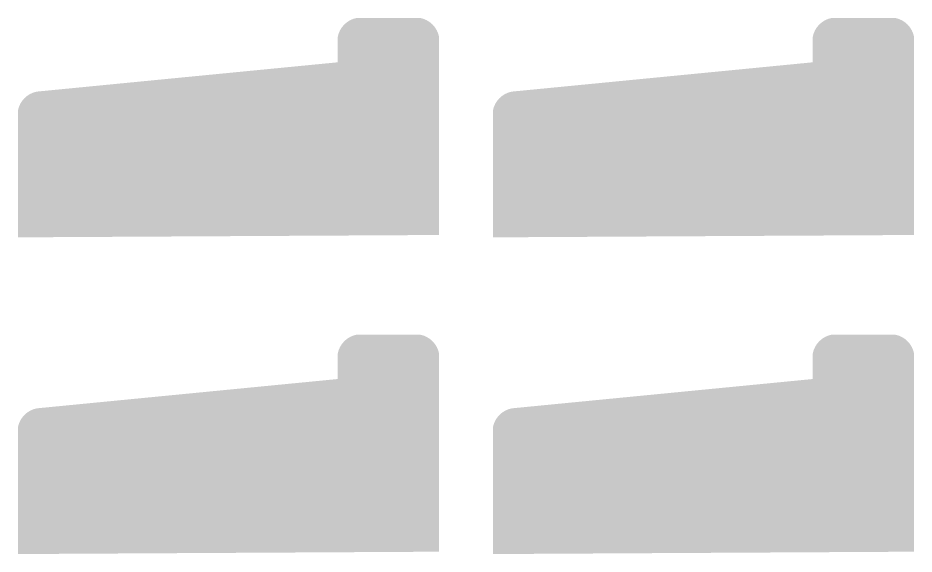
# Model space of a CAD drawing. Header units: inches. Extents: x -152 to 670, y -609 to 902.
# Drawn here: x 46.89 to 80.85, y 881.55 to 901.86 of the extents above; entities that cross this region are included whole.
import ezdxf

# ---------------------------------------------------------------- set-up
doc = ezdxf.new("R2010")
doc.units = ezdxf.units.IN
doc.header["$MEASUREMENT"] = 0
doc.layers.add('Layer 1', color=7, linetype='Continuous')

msp = doc.modelspace()

# ---------------------------------------------------------------- hatches: boundary and pattern name
at = {"layer": 'Layer 1', "true_color": 0xc4c9ba}
h = msp.add_hatch(color=9, dxfattribs=at)
h.dxf.hatch_style = 2
edge = h.paths.add_edge_path()
edge.add_spline(control_points=[(46.893, 893.548), (46.893, 893.548), (46.893, 898.348), (46.893, 898.348), (46.961, 898.714), (47.247, 899), (47.613, 899.068), (47.613, 899.068), (59.012, 900.178), (59.012, 900.178), (59.012, 900.178), (59.012, 901.138), (59.012, 901.138), (59.081, 901.503), (59.367, 901.79), (59.732, 901.858), (59.732, 901.858), (62.133, 901.858), (62.133, 901.858), (62.498, 901.79), (62.785, 901.503), (62.853, 901.138), (62.853, 901.138), (62.853, 893.638), (62.853, 893.638), (62.853, 893.638), (46.893, 893.548), (46.893, 893.548)], knot_values=[0, 0, 0, 0, 0.352778, 0.352778, 0.352778, 0.705556, 0.705556, 0.705556, 1.058333, 1.058333, 1.058333, 1.411111, 1.411111, 1.411111, 1.763889, 1.763889, 1.763889, 2.116667, 2.116667, 2.116667, 2.469444, 2.469444, 2.469444, 2.822222, 2.822222, 2.822222, 3.175, 3.175, 3.175, 3.175], degree=3, periodic=0)
edge.add_line((46.893, 893.548), (46.893, 893.548))
h = msp.add_hatch(color=9, dxfattribs=at)
h.dxf.hatch_style = 2
edge = h.paths.add_edge_path()
edge.add_spline(control_points=[(64.893, 893.548), (64.893, 893.548), (64.893, 898.348), (64.893, 898.348), (64.961, 898.714), (65.247, 899), (65.613, 899.068), (65.613, 899.068), (77.013, 900.178), (77.013, 900.178), (77.013, 900.178), (77.013, 901.138), (77.013, 901.138), (77.081, 901.503), (77.367, 901.79), (77.733, 901.858), (77.733, 901.858), (80.134, 901.858), (80.134, 901.858), (80.499, 901.79), (80.785, 901.503), (80.853, 901.138), (80.853, 901.138), (80.853, 893.638), (80.853, 893.638), (80.853, 893.638), (64.893, 893.548), (64.893, 893.548)], knot_values=[0, 0, 0, 0, 0.352778, 0.352778, 0.352778, 0.705556, 0.705556, 0.705556, 1.058333, 1.058333, 1.058333, 1.411111, 1.411111, 1.411111, 1.763889, 1.763889, 1.763889, 2.116667, 2.116667, 2.116667, 2.469444, 2.469444, 2.469444, 2.822222, 2.822222, 2.822222, 3.175, 3.175, 3.175, 3.175], degree=3, periodic=0)
edge.add_line((64.893, 893.548), (64.893, 893.548))
h = msp.add_hatch(color=9, dxfattribs=at)
h.dxf.hatch_style = 2
edge = h.paths.add_edge_path()
edge.add_spline(control_points=[(46.893, 881.554), (46.893, 881.554), (46.893, 886.353), (46.893, 886.353), (46.961, 886.719), (47.247, 887.005), (47.613, 887.073), (47.613, 887.073), (59.012, 888.183), (59.012, 888.183), (59.012, 888.183), (59.012, 889.144), (59.012, 889.144), (59.081, 889.509), (59.367, 889.796), (59.732, 889.864), (59.732, 889.864), (62.133, 889.864), (62.133, 889.864), (62.498, 889.796), (62.785, 889.509), (62.853, 889.144), (62.853, 889.144), (62.853, 881.644), (62.853, 881.644), (62.853, 881.644), (46.893, 881.554), (46.893, 881.554)], knot_values=[0, 0, 0, 0, 0.352778, 0.352778, 0.352778, 0.705556, 0.705556, 0.705556, 1.058333, 1.058333, 1.058333, 1.411111, 1.411111, 1.411111, 1.763889, 1.763889, 1.763889, 2.116667, 2.116667, 2.116667, 2.469444, 2.469444, 2.469444, 2.822222, 2.822222, 2.822222, 3.175, 3.175, 3.175, 3.175], degree=3, periodic=0)
edge.add_line((46.893, 881.554), (46.893, 881.554))
h = msp.add_hatch(color=9, dxfattribs=at)
h.dxf.hatch_style = 2
edge = h.paths.add_edge_path()
edge.add_spline(control_points=[(64.893, 881.554), (64.893, 881.554), (64.893, 886.353), (64.893, 886.353), (64.961, 886.719), (65.247, 887.005), (65.613, 887.073), (65.613, 887.073), (77.013, 888.183), (77.013, 888.183), (77.013, 888.183), (77.013, 889.144), (77.013, 889.144), (77.081, 889.509), (77.367, 889.796), (77.733, 889.864), (77.733, 889.864), (80.134, 889.864), (80.134, 889.864), (80.499, 889.796), (80.785, 889.509), (80.853, 889.144), (80.853, 889.144), (80.853, 881.644), (80.853, 881.644), (80.853, 881.644), (64.893, 881.554), (64.893, 881.554)], knot_values=[0, 0, 0, 0, 0.352778, 0.352778, 0.352778, 0.705556, 0.705556, 0.705556, 1.058333, 1.058333, 1.058333, 1.411111, 1.411111, 1.411111, 1.763889, 1.763889, 1.763889, 2.116667, 2.116667, 2.116667, 2.469444, 2.469444, 2.469444, 2.822222, 2.822222, 2.822222, 3.175, 3.175, 3.175, 3.175], degree=3, periodic=0)
edge.add_line((64.893, 881.554), (64.893, 881.554))

doc.saveas('drawing.dxf')
